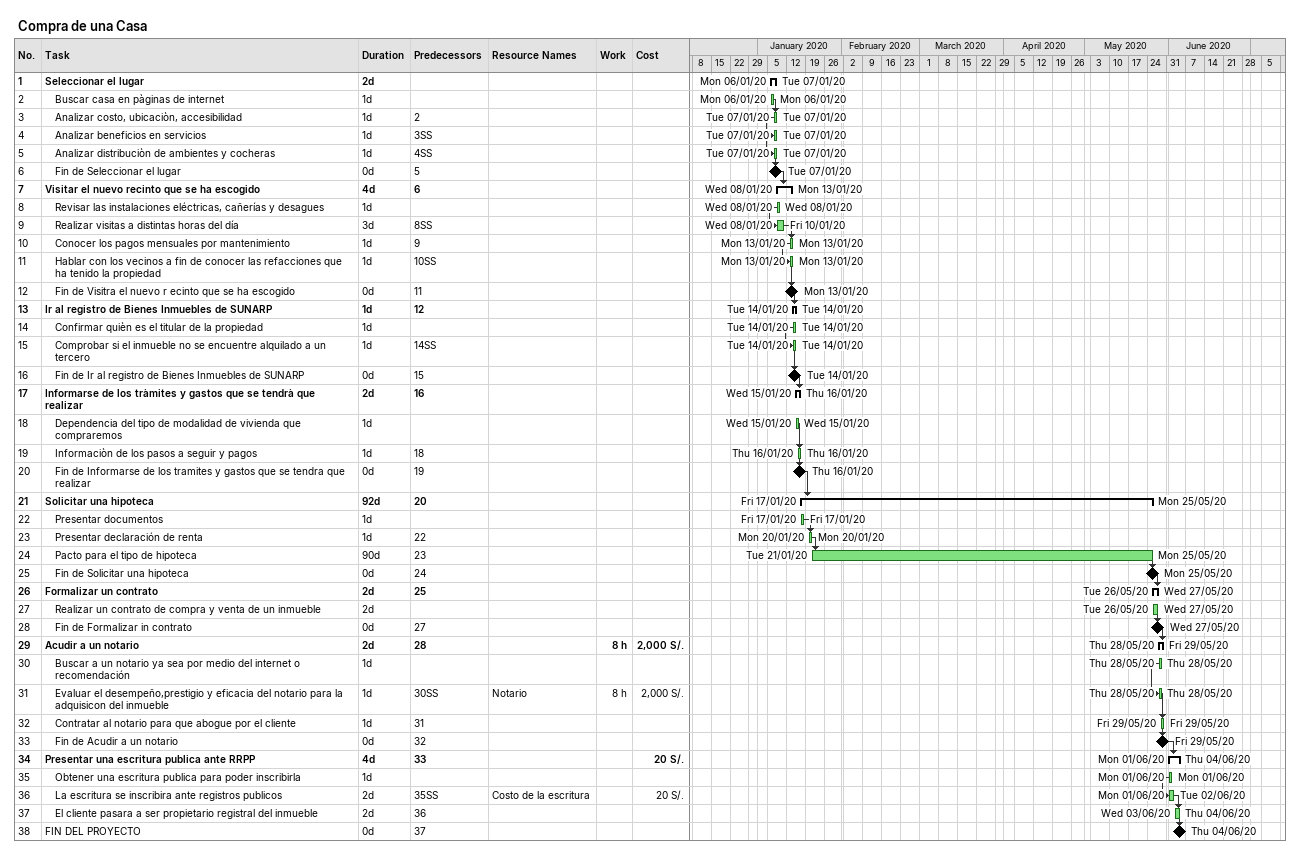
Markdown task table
Compra de una Casa

| ID | Level | Task | Duration | Start | Finish | Predecessors | Resources | Work (h) | Cost (S/.) |
|---|---|---|---|---|---|---|---|---|---|
| 1 | 1 | **Seleccionar el lugar** | 2d | 2020-01-06 | 2020-01-07 |  |  |  |  |
| 2 | 2 | Buscar casa en pàginas de internet | 1d | 2020-01-06 | 2020-01-06 |  |  |  |  |
| 3 | 2 | Analizar costo, ubicaciòn, accesibilidad | 1d | 2020-01-07 | 2020-01-07 | 2 |  |  |  |
| 4 | 2 | Analizar beneficios en servicios | 1d | 2020-01-07 | 2020-01-07 | 3SS |  |  |  |
| 5 | 2 | Analizar distribuciòn de ambientes y cocheras | 1d | 2020-01-07 | 2020-01-07 | 4SS |  |  |  |
| 6 | 2 | Fin de Seleccionar el lugar | 0d | 2020-01-07 | 2020-01-07 | 5 |  |  |  |
| 7 | 1 | **Visitar el nuevo recinto que se ha escogido** | 4d | 2020-01-08 | 2020-01-13 | 6 |  |  |  |
| 8 | 2 | Revisar las instalaciones eléctricas, cañerías y desagues | 1d | 2020-01-08 | 2020-01-08 |  |  |  |  |
| 9 | 2 | Realizar visitas a distintas horas del día | 3d | 2020-01-08 | 2020-01-10 | 8SS |  |  |  |
| 10 | 2 | Conocer los pagos mensuales por mantenimiento | 1d | 2020-01-13 | 2020-01-13 | 9 |  |  |  |
| 11 | 2 | Hablar con los vecinos a fin de conocer las refacciones que ha tenido la propiedad | 1d | 2020-01-13 | 2020-01-13 | 10SS |  |  |  |
| 12 | 2 | Fin de Visitra el nuevo r ecinto que se ha escogido | 0d | 2020-01-13 | 2020-01-13 | 11 |  |  |  |
| 13 | 1 | **Ir al registro de Bienes Inmuebles de SUNARP** | 1d | 2020-01-14 | 2020-01-14 | 12 |  |  |  |
| 14 | 2 | Confirmar quièn es el titular de la propiedad | 1d | 2020-01-14 | 2020-01-14 |  |  |  |  |
| 15 | 2 | Comprobar si el inmueble no se encuentre alquilado a un tercero | 1d | 2020-01-14 | 2020-01-14 | 14SS |  |  |  |
| 16 | 2 | Fin de Ir al registro de Bienes Inmuebles de SUNARP | 0d | 2020-01-14 | 2020-01-14 | 15 |  |  |  |
| 17 | 1 | **Informarse de los tràmites y gastos que se tendrà que realizar** | 2d | 2020-01-15 | 2020-01-16 | 16 |  |  |  |
| 18 | 2 | Dependencia del tipo de modalidad de vivienda que compraremos | 1d | 2020-01-15 | 2020-01-15 |  |  |  |  |
| 19 | 2 | Informaciòn de los pasos a seguir y pagos | 1d | 2020-01-16 | 2020-01-16 | 18 |  |  |  |
| 20 | 2 | Fin de Informarse de los tramites y gastos que se tendra que realizar | 0d | 2020-01-16 | 2020-01-16 | 19 |  |  |  |
| 21 | 1 | **Solicitar una hipoteca** | 92d | 2020-01-17 | 2020-05-25 | 20 |  |  |  |
| 22 | 2 | Presentar documentos | 1d | 2020-01-17 | 2020-01-17 |  |  |  |  |
| 23 | 2 | Presentar declaración de renta | 1d | 2020-01-20 | 2020-01-20 | 22 |  |  |  |
| 24 | 2 | Pacto para el tipo de hipoteca | 90d | 2020-01-21 | 2020-05-25 | 23 |  |  |  |
| 25 | 2 | Fin de Solicitar una hipoteca | 0d | 2020-05-25 | 2020-05-25 | 24 |  |  |  |
| 26 | 1 | **Formalizar un contrato** | 2d | 2020-05-26 | 2020-05-27 | 25 |  |  |  |
| 27 | 2 | Realizar un contrato de compra y venta de un inmueble | 2d | 2020-05-26 | 2020-05-27 |  |  |  |  |
| 28 | 2 | Fin de Formalizar in contrato | 0d | 2020-05-27 | 2020-05-27 | 27 |  |  |  |
| 29 | 1 | **Acudir a un notario** | 2d | 2020-05-28 | 2020-05-29 | 28 |  | 8 | 2000 |
| 30 | 2 | Buscar a un notario ya sea por medio del internet o recomendación | 1d | 2020-05-28 | 2020-05-28 |  |  |  |  |
| 31 | 2 | Evaluar el desempeño,prestigio y eficacia del notario para la adquisicon del inmueble | 1d | 2020-05-28 | 2020-05-28 | 30SS | Notario | 8 | 2000 |
| 32 | 2 | Contratar al notario para que abogue por el cliente | 1d | 2020-05-29 | 2020-05-29 | 31 |  |  |  |
| 33 | 2 | Fin de Acudir a un notario | 0d | 2020-05-29 | 2020-05-29 | 32 |  |  |  |
| 34 | 1 | **Presentar una escritura publica ante RRPP** | 4d | 2020-06-01 | 2020-06-04 | 33 |  |  | 20 |
| 35 | 2 | Obtener una escritura publica para poder inscribirla | 1d | 2020-06-01 | 2020-06-01 |  |  |  |  |
| 36 | 2 | La escritura se inscribira ante registros publicos | 2d | 2020-06-01 | 2020-06-02 | 35SS | Costo de la escritura |  | 20 |
| 37 | 2 | El cliente pasara a ser propietario registral del inmueble | 2d | 2020-06-03 | 2020-06-04 | 36 |  |  |  |
| 38 | 1 | FIN DEL PROYECTO | 0d | 2020-06-04 | 2020-06-04 | 37 |  |  |  |
